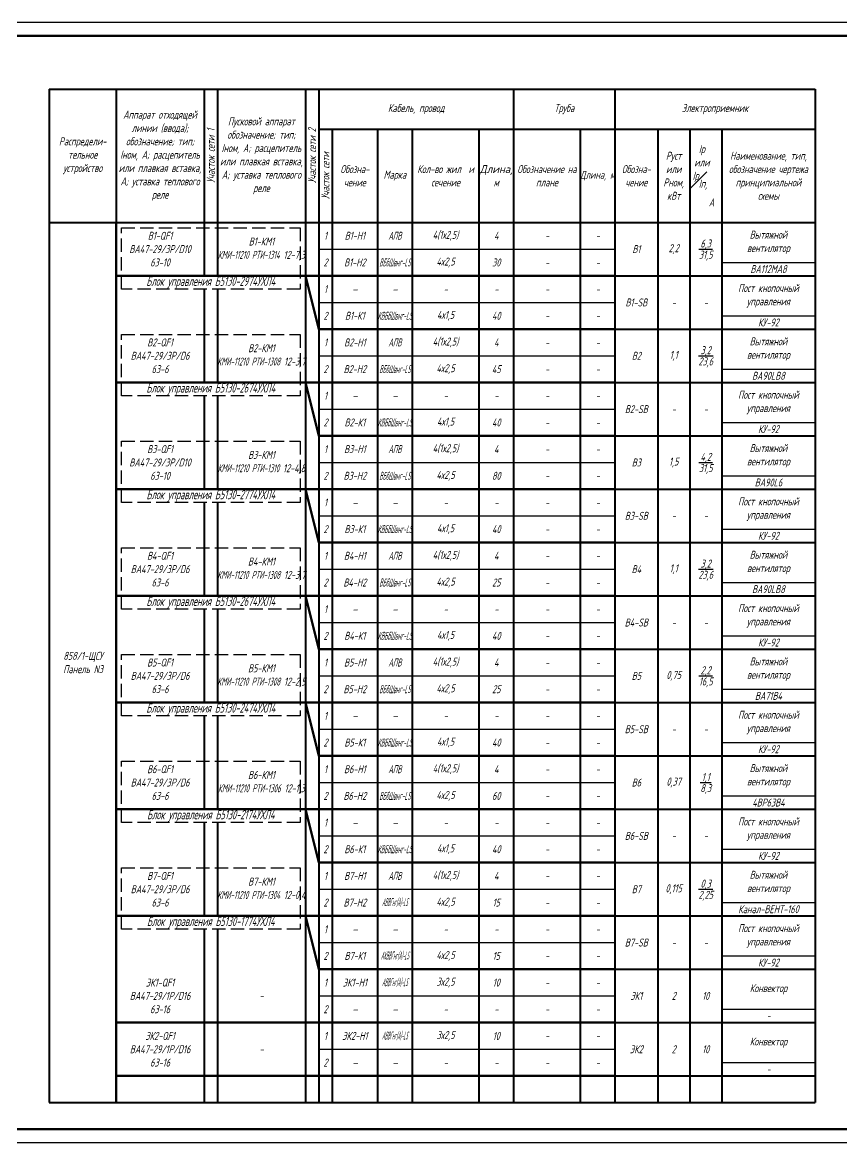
# Model space of a CAD drawing. Header units: millimetres. Extents: x -10490 to 5162, y -5053 to 76.
# Drawn here: x -8658.1 to -8351.1, y -344.1 to 75.9 of the extents above; entities that cross this region are included whole.
import ezdxf

# ---------------------------------------------------------------- set-up
doc = ezdxf.new("R2010")
doc.units = ezdxf.units.MM
doc.linetypes.add('GOST2.303 4', pattern=[7, 5, -2, 0])
for name, color, linetype, lineweight in [('КаБель силовой (Вновь)', 1, 'Continuous', 60), ('Рамка толстая', 7, 'Continuous', 60), ('Рамка тонкая', 5, 'Continuous', 25), ('Строительный', 251, 'Continuous', 13), ('Схема распред. сети', 9, 'Continuous', 25)]:
    doc.layers.add(name, color=color, linetype=linetype, lineweight=lineweight)
doc.styles.add('gost.shx', font='gost.shx', dxfattribs={"oblique": 15})
doc.styles.add('SIMPLEX', font='simplex.shx', dxfattribs={"width": 0.7, "oblique": 15})

# ---------------------------------------------------------------- blocks, each defined once
blk = doc.blocks.new('A$C2EF054A0')
at = {"layer": 'Строительный', "color": 1, "lineweight": 80}
blk.add_line((25, 0), (212, 0), dxfattribs=at)
at = {"layer": 'Схема распред. сети', "lineweight": 40}
for p, q in [((0, 20), (0, 0)), ((25, 20), (25, 0)), ((58, 20), (58, 0)), ((63, 20), (63, 0)), ((96, 20), (96, 0)), ((101, 20), (101, 0)), ((106, 20), (106, 0)), ((123, 20), (123, 0)), ((136, 20), (136, 0)), ((161, 20), (161, 0)), ((174, 20), (174, 0)), ((199, 20), (199, 0)), ((212, 20), (212, 0)), ((228, 20), (228, 0)), ((240, 20), (240, 0)), ((252, 20), (252, 0)), ((287, 20), (287, 0)), ((212, 0), (287, 0))]:
    blk.add_line(p, q, dxfattribs=at)
at = {"layer": 'Схема распред. сети'}
blk.add_line((101, 10), (212, 10), dxfattribs=at)
blk = doc.blocks.new('A$C3C9A24EA')
at = {"layer": 'Схема распред. сети', "color": 5}
blk.add_line((252, 5), (287, 5), dxfattribs=at)
at = {"layer": 'Схема распред. сети'}
blk.add_blockref('A$C2EF054A0', (0, 0), dxfattribs=at)
blk = doc.blocks.new('A$C5A2B7D56')
at = {"layer": 'Схема распред. сети', "lineweight": 40}
for p, q in [((0, 10), (0, 0)), ((25, 10), (25, 0)), ((58, 10), (58, 0)), ((63, 10), (63, 0)), ((96, 10), (96, 0)), ((101, 10), (101, 0)), ((106, 10), (106, 0)), ((123, 10), (123, 0)), ((136, 10), (136, 0)), ((161, 10), (161, 0)), ((174, 10), (174, 0)), ((199, 10), (199, 0)), ((212, 10), (212, 0)), ((228, 10), (228, 0)), ((240, 10), (240, 0)), ((252, 10), (252, 0)), ((287, 10), (287, 0)), ((0, 0), (287, 0))]:
    blk.add_line(p, q, dxfattribs=at)
blk = doc.blocks.new('A$C4AAC7058')
at = {"layer": 'Рамка толстая'}
for p, q in [((1778, 415), (20, 415)), ((20, 5), (1778, 5))]:
    blk.add_line(p, q, dxfattribs=at)
at = {"layer": 'Рамка тонкая'}
for p, q in [((1783, 420), (0, 420)), ((0, 0), (1783, 0))]:
    blk.add_line(p, q, dxfattribs=at)
blk = doc.blocks.new('A$C7AEF134F')
at = {"layer": 'Строительный', "color": 142, "lineweight": 80}
for q in [(96, 20), (212, 0)]:
    blk.add_line((101, 0), q, dxfattribs=at)
at = {"layer": 'Схема распред. сети', "lineweight": 40}
for p, q in [((0, 20), (0, 0)), ((25, 20), (25, 0)), ((96, 20), (96, 0)), ((101, 20), (101, 0)), ((106, 20), (106, 0)), ((123, 20), (123, 0)), ((136, 20), (136, 0)), ((161, 20), (161, 0)), ((174, 20), (174, 0)), ((199, 20), (199, 0)), ((212, 20), (212, 0)), ((228, 20), (228, 0)), ((240, 20), (240, 0)), ((252, 20), (252, 0)), ((287, 20), (287, 0)), ((58, 15), (58, 0)), ((63, 15), (63, 0)), ((212, 0), (287, 0))]:
    blk.add_line(p, q, dxfattribs=at)
at = {"layer": 'Схема распред. сети'}
blk.add_line((101, 10), (212, 10), dxfattribs=at)
at = {"layer": 'Схема распред. сети', "color": 5}
blk.add_line((252, 5), (287, 5), dxfattribs=at)

msp = doc.modelspace()

# ---------------------------------------------------------------- linework, layer by layer
at = {"layer": 'КаБель силовой (Вновь)', "lineweight": 100}
msp.add_line((-8623.04361, 0.85315), (-8623.04361, -329.14685), dxfattribs=at)
at = {"layer": 'Рамка тонкая', "linetype": 'GOST2.303 4'}
for p, q in [((-8621.04361, -1.14685), (-8554.04361, -1.14685)), ((-8621.04361, -24.14685), (-8621.04361, -1.14685)), ((-8554.04361, -1.14685), (-8554.04361, -24.14685)), ((-8554.04361, -24.14685), (-8621.04361, -24.14685)), ((-8621.04361, -41.14685), (-8554.04361, -41.14685)), ((-8621.04361, -64.14685), (-8621.04361, -41.14685)), ((-8554.04361, -41.14685), (-8554.04361, -64.14685)), ((-8554.04361, -64.14685), (-8621.04361, -64.14685)), ((-8621.04361, -81.14685), (-8554.04361, -81.14685)), ((-8621.04361, -104.14685), (-8621.04361, -81.14685)), ((-8554.04361, -81.14685), (-8554.04361, -104.14685)), ((-8554.04361, -104.14685), (-8621.04361, -104.14685)), ((-8621.04361, -121.14685), (-8554.04361, -121.14685)), ((-8621.04361, -144.14685), (-8621.04361, -121.14685)), ((-8554.04361, -121.14685), (-8554.04361, -144.14685)), ((-8554.04361, -144.14685), (-8621.04361, -144.14685)), ((-8621.04361, -161.14685), (-8554.04361, -161.14685)), ((-8621.04361, -184.14685), (-8621.04361, -161.14685)), ((-8554.04361, -161.14685), (-8554.04361, -184.14685)), ((-8554.04361, -184.14685), (-8621.04361, -184.14685)), ((-8621.04361, -201.14685), (-8554.04361, -201.14685)), ((-8621.04361, -224.14685), (-8621.04361, -201.14685)), ((-8554.04361, -201.14685), (-8554.04361, -224.14685)), ((-8554.04361, -224.14685), (-8621.04361, -224.14685)), ((-8621.04361, -241.14685), (-8554.04361, -241.14685)), ((-8621.04361, -264.14685), (-8621.04361, -241.14685)), ((-8554.04361, -241.14685), (-8554.04361, -264.14685)), ((-8554.04361, -264.14685), (-8621.04361, -264.14685))]:
    msp.add_line(p, q, dxfattribs=at)
at = {"layer": 'Схема распред. сети', "lineweight": 40}
for p, q in [((-8648.04361, 50.85315), (-8361.04361, 50.85315)), ((-8648.04361, 50.85315), (-8648.04361, 0.85315)), ((-8623.04361, 50.85315), (-8623.04361, 0.85315)), ((-8590.04361, 50.85315), (-8590.04361, 0.85315)), ((-8585.04361, 50.85315), (-8585.04361, 0.85315)), ((-8552.04361, 50.85315), (-8552.04361, 0.85315)), ((-8547.04361, 50.85315), (-8547.04361, 0.85315)), ((-8474.04361, 50.85315), (-8474.04361, 0.85315)), ((-8436.04361, 50.85315), (-8436.04361, 0.85315)), ((-8361.04361, 50.85315), (-8361.04361, 0.85315)), ((-8547.04361, 35.85315), (-8361.04361, 35.85315)), ((-8542.04361, 35.85315), (-8542.04361, 0.85315)), ((-8525.04361, 35.85315), (-8525.04361, 0.85315)), ((-8512.04361, 35.85315), (-8512.04361, 0.85315)), ((-8487.04361, 35.85315), (-8487.04361, 0.85315)), ((-8449.04361, 35.85315), (-8449.04361, 0.85315)), ((-8420.04361, 35.85315), (-8420.04361, 0.85315)), ((-8408.04361, 35.85315), (-8408.04361, 0.85315)), ((-8396.04361, 35.85315), (-8396.04361, 0.85315)), ((-8648.04361, 0.85315), (-8361.04361, 0.85315)), ((-8648.04361, 0.85315), (-8361.04361, 0.85315))]:
    msp.add_line(p, q, dxfattribs=at)

# ---------------------------------------------------------------- block references
for name, p in [('A$C4AAC7058', (-9302.04361, -344.14685)), ('A$C3C9A24EA', (-8648.04362, -19.14686)), ('A$C7AEF134F', (-8648.04362, -39.14684)), ('A$C3C9A24EA', (-8648.04362, -59.14686)), ('A$C7AEF134F', (-8648.04362, -79.14684)), ('A$C3C9A24EA', (-8648.04362, -99.14686)), ('A$C7AEF134F', (-8648.04362, -119.14684)), ('A$C3C9A24EA', (-8648.04362, -139.14686)), ('A$C7AEF134F', (-8648.04362, -159.14684)), ('A$C3C9A24EA', (-8648.04362, -179.14686)), ('A$C7AEF134F', (-8648.04362, -199.14684)), ('A$C3C9A24EA', (-8648.04362, -219.14686)), ('A$C7AEF134F', (-8648.04362, -239.14684)), ('A$C3C9A24EA', (-8648.04362, -259.14686)), ('A$C7AEF134F', (-8648.04362, -279.14684)), ('A$C3C9A24EA', (-8648.04362, -299.14686)), ('A$C3C9A24EA', (-8648.04362, -319.14686))]:
    msp.add_blockref(name, p)
at = {"layer": 'КаБель силовой (Вновь)'}
msp.add_blockref('A$C5A2B7D56', (-8648.04358, -329.14686), dxfattribs=at)

# ---------------------------------------------------------------- texts
at = {"layer": 'Схема распред. сети', "color": 2, "attachment_point": 5}
for s, insert, char_height, width, style in [('{\\W0.7;Аппарат отходящей линии (ввода); обозначение; тип; Iном, А; расцепитель или плавкая вставка, А; уставка теплового реле}', (-8606.54361, 25.85315), 3, 33, 'SIMPLEX'), ('Кабель, провод', (-8510.54361, 43.35315), 3, 73, 'SIMPLEX'), ('Труба', (-8455.04361, 43.35315), 3, 38, 'SIMPLEX'), ('Электроприемник', (-8398.54361, 43.35315), 3, 75, 'SIMPLEX'), ('Пусковой аппарат обозначение; тип; Iном, А; расцепитель или плавкая вставка, А; уставка теплового реле', (-8568.54361, 25.85315), 3, 33, 'SIMPLEX'), ('Распредели-\\Pтельное устройство', (-8635.54361, 25.85315), 3, 25, 'SIMPLEX'), ('\\A1;Iр   или   \\SIр#Iп, ;       А', (-8402.04361, 18.35315), 3, 12, 'SIMPLEX'), ('Pуст или Pном, кВт', (-8414.04361, 18.35315), 3, 12, 'SIMPLEX'), ('Наименование, тип, обозначение чертежа принципиальной схемы', (-8378.54361, 18.35315), 3, 35, 'SIMPLEX'), ('Обозна- чение', (-8533.54361, 18.35315), 3, 17, 'SIMPLEX'), ('Кол-во жил  и сечение', (-8499.54361, 18.35315), 3, 25, 'SIMPLEX'), ('{\\W0.9;Длина, }м', (-8480.54361, 18.35315), 3, 13, 'SIMPLEX'), ('Обозначение на плане', (-8461.54361, 18.35315), 3, 25, 'SIMPLEX'), ('Обозна-\\Pчение', (-8428.04361, 18.35315), 3, 16, 'SIMPLEX'), ('Марка', (-8518.54361, 18.35315), 3, 13, 'SIMPLEX'), ('Длина, м', (-8442.54361, 18.35315), 3, 13, 'SIMPLEX'), ('В1-QF1\\PВА47-29/3Р/D10\\P63-10', (-8606.54361, -9.14685), 3, 33, 'SIMPLEX'), ('1', (-8544.54361, -4.14685), 3, 5, 'SIMPLEX'), ('В1-Н1', (-8533.54361, -4.14685), 3, 17, 'SIMPLEX'), ('{\\W0.5;АПВ}', (-8518.54361, -4.14685), 3, 13, 'SIMPLEX'), ('4(1х2,5)', (-8499.54361, -4.14685), 3, 25, 'SIMPLEX'), ('4', (-8480.54361, -4.14685), 3, 13, 'SIMPLEX'), ('Вытяжной \\Pвентилятор', (-8378.54361, -6.64685), 3, 35, 'SIMPLEX'), ('В1-КМ1\\P{\\W0.5;КМИ-11210 РТИ-1314} 12-7,3', (-8568.54361, -9.14685), 3, 33, 'SIMPLEX'), ('-', (-8461.54361, -4.14685), 3, 25, 'SIMPLEX'), ('-', (-8442.54361, -4.14685), 3, 13, 'SIMPLEX'), ('В1', (-8428.04361, -9.14685), 3, 16, 'SIMPLEX'), ('2,2', (-8414.04361, -9.14685), 3, 12, 'SIMPLEX'), ('\\A1;\\S6,3/31,5;', (-8402.04361, -9.14685), 3, 12, 'SIMPLEX'), ('4х2,5', (-8499.54361, -14.14685), 3, 25, 'SIMPLEX'), ('2', (-8544.54361, -14.14685), 3, 5, 'SIMPLEX'), ('В1-Н2', (-8533.54361, -14.14685), 3, 17, 'SIMPLEX'), ('{\\W0.4;ВБбШвнг-LS}', (-8518.54361, -14.14685), 3, 13, 'SIMPLEX'), ('30', (-8480.54361, -14.14685), 3, 13, 'SIMPLEX'), ('-', (-8461.54361, -14.14685), 3, 25, 'SIMPLEX'), ('-', (-8442.54361, -14.14685), 3, 13, 'SIMPLEX'), ('ВА112MA8', (-8378.54361, -16.64685), 3, 35, 'SIMPLEX'), ('{\\W0.8;Блок управления Б5130-2974УХЛ4}', (-8587.54361, -21.64685), 3.5, 67, 'gost.shx'), ('1', (-8544.54361, -24.14685), 3, 5, 'SIMPLEX'), ('{\\W1;-}', (-8533.54361, -24.14685), 3, 17, 'SIMPLEX'), ('{\\W1;-}', (-8518.54361, -24.14685), 3, 13, 'SIMPLEX'), ('-', (-8499.54361, -24.14685), 3, 25, 'SIMPLEX'), ('-', (-8480.54361, -24.14685), 3, 13, 'SIMPLEX'), ('-', (-8461.54361, -24.14685), 3, 25, 'SIMPLEX'), ('-', (-8442.54361, -24.14685), 3, 13, 'SIMPLEX'), ('Пост кнопочный управления', (-8378.54361, -26.64685), 3, 35, 'SIMPLEX'), ('В1-SB', (-8428.04361, -29.14685), 3, 16, 'SIMPLEX'), ('-', (-8414.04361, -29.14685), 3, 12, 'SIMPLEX'), ('-', (-8402.04361, -29.14685), 3, 12, 'SIMPLEX'), ('2', (-8544.54361, -34.14685), 3, 5, 'SIMPLEX'), ('В1-К1', (-8533.54361, -34.14685), 3, 17, 'SIMPLEX'), ('{\\W0.4;КВБбШвнг-LS}', (-8518.54361, -34.14685), 3, 13, 'SIMPLEX'), ('4х1,5', (-8499.54361, -34.14685), 3, 25, 'SIMPLEX'), ('40', (-8480.54361, -34.14685), 3, 13, 'SIMPLEX'), ('-', (-8461.54361, -34.14685), 3, 25, 'SIMPLEX'), ('-', (-8442.54361, -34.14685), 3, 13, 'SIMPLEX'), ('КУ-92', (-8378.54361, -36.64685), 3, 35, 'SIMPLEX'), ('4(1х2,5)', (-8499.54361, -44.14685), 3, 25, 'SIMPLEX'), ('В2-QF1\\PВА47-29/3Р/D6\\P63-6', (-8606.54361, -49.14685), 3, 33, 'SIMPLEX'), ('В2-КМ1\\P{\\W0.5;КМИ-11210 РТИ-1308} 12-3,7', (-8568.54361, -49.14685), 3, 33, 'SIMPLEX'), ('1', (-8544.54361, -44.14685), 3, 5, 'SIMPLEX'), ('В2-Н1', (-8533.54361, -44.14685), 3, 17, 'SIMPLEX'), ('{\\W0.5;АПВ}', (-8518.54361, -44.14685), 3, 13, 'SIMPLEX'), ('4', (-8480.54361, -44.14685), 3, 13, 'SIMPLEX'), ('-', (-8461.54361, -44.14685), 3, 25, 'SIMPLEX'), ('-', (-8442.54361, -44.14685), 3, 13, 'SIMPLEX'), ('\\A1;\\S3,2/23,6;', (-8402.04361, -49.14685), 3, 12, 'SIMPLEX'), ('Вытяжной \\Pвентилятор', (-8378.54361, -46.64685), 3, 35, 'SIMPLEX'), ('В2', (-8428.04361, -49.14685), 3, 16, 'SIMPLEX'), ('1,1', (-8414.04361, -49.14685), 3, 12, 'SIMPLEX'), ('2', (-8544.54361, -54.14685), 3, 5, 'SIMPLEX'), ('В2-Н2', (-8533.54361, -54.14685), 3, 17, 'SIMPLEX'), ('{\\W0.4;ВБбШвнг-LS}', (-8518.54361, -54.14685), 3, 13, 'SIMPLEX'), ('4х2,5', (-8499.54361, -54.14685), 3, 25, 'SIMPLEX'), ('45', (-8480.54361, -54.14685), 3, 13, 'SIMPLEX'), ('-', (-8461.54361, -54.14685), 3, 25, 'SIMPLEX'), ('-', (-8442.54361, -54.14685), 3, 13, 'SIMPLEX'), ('ВА90LB8', (-8378.54361, -56.64685), 3, 35, 'SIMPLEX'), ('{\\W0.8;Блок управления Б5130-2674УХЛ4}', (-8587.54361, -61.64685), 3.5, 67, 'gost.shx'), ('1', (-8544.54361, -64.14685), 3, 5, 'SIMPLEX'), ('Пост кнопочный управления', (-8378.54361, -66.64685), 3, 35, 'SIMPLEX'), ('{\\W1;-}', (-8533.54361, -64.14685), 3, 17, 'SIMPLEX'), ('{\\W1;-}', (-8518.54361, -64.14685), 3, 13, 'SIMPLEX'), ('-', (-8499.54361, -64.14685), 3, 25, 'SIMPLEX'), ('-', (-8480.54361, -64.14685), 3, 13, 'SIMPLEX'), ('-', (-8461.54361, -64.14685), 3, 25, 'SIMPLEX'), ('-', (-8442.54361, -64.14685), 3, 13, 'SIMPLEX'), ('В2-SB', (-8428.04361, -69.14685), 3, 16, 'SIMPLEX'), ('-', (-8414.04361, -69.14685), 3, 12, 'SIMPLEX'), ('-', (-8402.04361, -69.14685), 3, 12, 'SIMPLEX'), ('2', (-8544.54361, -74.14685), 3, 5, 'SIMPLEX'), ('В2-К1', (-8533.54361, -74.14685), 3, 17, 'SIMPLEX'), ('{\\W0.4;КВБбШвнг-LS}', (-8518.54361, -74.14685), 3, 13, 'SIMPLEX'), ('4х1,5', (-8499.54361, -74.14685), 3, 25, 'SIMPLEX'), ('40', (-8480.54361, -74.14685), 3, 13, 'SIMPLEX'), ('-', (-8461.54361, -74.14685), 3, 25, 'SIMPLEX'), ('-', (-8442.54361, -74.14685), 3, 13, 'SIMPLEX'), ('КУ-92', (-8378.54361, -76.64685), 3, 35, 'SIMPLEX'), ('В3-QF1\\PВА47-29/3Р/D10\\P63-10', (-8606.54361, -89.14685), 3, 33, 'SIMPLEX'), ('1', (-8544.54361, -84.14685), 3, 5, 'SIMPLEX'), ('В3-Н1', (-8533.54361, -84.14685), 3, 17, 'SIMPLEX'), ('{\\W0.5;АПВ}', (-8518.54361, -84.14685), 3, 13, 'SIMPLEX'), ('4(1х2,5)', (-8499.54361, -84.14685), 3, 25, 'SIMPLEX'), ('4', (-8480.54361, -84.14685), 3, 13, 'SIMPLEX'), ('Вытяжной \\Pвентилятор', (-8378.54361, -86.64685), 3, 35, 'SIMPLEX'), ('В3-КМ1\\P{\\W0.5;КМИ-11210 РТИ-1310} 12-4,8', (-8568.54361, -89.14685), 3, 33, 'SIMPLEX'), ('-', (-8461.54361, -84.14685), 3, 25, 'SIMPLEX'), ('-', (-8442.54361, -84.14685), 3, 13, 'SIMPLEX'), ('В3', (-8428.04361, -89.14685), 3, 16, 'SIMPLEX'), ('1,5', (-8414.04361, -89.14685), 3, 12, 'SIMPLEX'), ('\\A1;\\S4,2/31,5;', (-8402.04361, -89.14685), 3, 12, 'SIMPLEX'), ('4х2,5', (-8499.54361, -94.14685), 3, 25, 'SIMPLEX'), ('2', (-8544.54361, -94.14685), 3, 5, 'SIMPLEX'), ('В3-Н2', (-8533.54361, -94.14685), 3, 17, 'SIMPLEX'), ('{\\W0.4;ВБбШвнг-LS}', (-8518.54361, -94.14685), 3, 13, 'SIMPLEX'), ('80', (-8480.54361, -94.14685), 3, 13, 'SIMPLEX'), ('-', (-8461.54361, -94.14685), 3, 25, 'SIMPLEX'), ('-', (-8442.54361, -94.14685), 3, 13, 'SIMPLEX'), ('ВА90L6', (-8378.54361, -96.64685), 3, 35, 'SIMPLEX'), ('{\\W0.8;Блок управления Б5130-2774УХЛ4}', (-8587.54361, -101.64685), 3.5, 67, 'gost.shx'), ('1', (-8544.54361, -104.14685), 3, 5, 'SIMPLEX'), ('{\\W1;-}', (-8533.54361, -104.14685), 3, 17, 'SIMPLEX'), ('{\\W1;-}', (-8518.54361, -104.14685), 3, 13, 'SIMPLEX'), ('-', (-8499.54361, -104.14685), 3, 25, 'SIMPLEX'), ('-', (-8480.54361, -104.14685), 3, 13, 'SIMPLEX'), ('-', (-8461.54361, -104.14685), 3, 25, 'SIMPLEX'), ('-', (-8442.54361, -104.14685), 3, 13, 'SIMPLEX'), ('Пост кнопочный управления', (-8378.54361, -106.64685), 3, 35, 'SIMPLEX'), ('В3-SB', (-8428.04361, -109.14685), 3, 16, 'SIMPLEX'), ('2', (-8544.54361, -114.14685), 3, 5, 'SIMPLEX'), ('В3-К1', (-8533.54361, -114.14685), 3, 17, 'SIMPLEX'), ('{\\W0.4;КВБбШвнг-LS}', (-8518.54361, -114.14685), 3, 13, 'SIMPLEX'), ('4х1,5', (-8499.54361, -114.14685), 3, 25, 'SIMPLEX'), ('40', (-8480.54361, -114.14685), 3, 13, 'SIMPLEX'), ('-', (-8414.04361, -109.14685), 3, 12, 'SIMPLEX'), ('-', (-8402.04361, -109.14685), 3, 12, 'SIMPLEX'), ('-', (-8461.54361, -114.14685), 3, 25, 'SIMPLEX'), ('-', (-8442.54361, -114.14685), 3, 13, 'SIMPLEX'), ('КУ-92', (-8378.54361, -116.64685), 3, 35, 'SIMPLEX'), ('В4-QF1\\PВА47-29/3Р/D6\\P63-6', (-8606.54361, -129.14685), 3, 33, 'SIMPLEX'), ('В4-КМ1\\P{\\W0.5;КМИ-11210 РТИ-1308} 12-3,7', (-8568.54361, -129.14685), 3, 33, 'SIMPLEX'), ('1', (-8544.54361, -124.14685), 3, 5, 'SIMPLEX'), ('В4-Н1', (-8533.54361, -124.14685), 3, 17, 'SIMPLEX'), ('{\\W0.5;АПВ}', (-8518.54361, -124.14685), 3, 13, 'SIMPLEX'), ('4(1х2,5)', (-8499.54361, -124.14685), 3, 25, 'SIMPLEX'), ('4', (-8480.54361, -124.14685), 3, 13, 'SIMPLEX'), ('-', (-8461.54361, -124.14685), 3, 25, 'SIMPLEX'), ('-', (-8442.54361, -124.14685), 3, 13, 'SIMPLEX'), ('\\A1;\\S3,2/23,6;', (-8402.04361, -129.14685), 3, 12, 'SIMPLEX'), ('Вытяжной \\Pвентилятор', (-8378.54361, -126.64685), 3, 35, 'SIMPLEX'), ('В4', (-8428.04361, -129.14685), 3, 16, 'SIMPLEX'), ('1,1', (-8414.04361, -129.14685), 3, 12, 'SIMPLEX'), ('2', (-8544.54361, -134.14685), 3, 5, 'SIMPLEX'), ('В4-Н2', (-8533.54361, -134.14685), 3, 17, 'SIMPLEX'), ('{\\W0.4;ВБбШвнг-LS}', (-8518.54361, -134.14685), 3, 13, 'SIMPLEX'), ('4х2,5', (-8499.54361, -134.14685), 3, 25, 'SIMPLEX'), ('25', (-8480.54361, -134.14685), 3, 13, 'SIMPLEX'), ('-', (-8461.54361, -134.14685), 3, 25, 'SIMPLEX'), ('-', (-8442.54361, -134.14685), 3, 13, 'SIMPLEX'), ('ВА90LB8', (-8378.54361, -136.64685), 3, 35, 'SIMPLEX'), ('{\\W0.8;Блок управления Б5130-2674УХЛ4}', (-8587.54361, -141.64685), 3.5, 67, 'gost.shx'), ('1', (-8544.54361, -144.14685), 3, 5, 'SIMPLEX'), ('Пост кнопочный управления', (-8378.54361, -146.64685), 3, 35, 'SIMPLEX'), ('{\\W1;-}', (-8533.54361, -144.14685), 3, 17, 'SIMPLEX'), ('{\\W1;-}', (-8518.54361, -144.14685), 3, 13, 'SIMPLEX'), ('-', (-8499.54361, -144.14685), 3, 25, 'SIMPLEX'), ('-', (-8480.54361, -144.14685), 3, 13, 'SIMPLEX'), ('-', (-8461.54361, -144.14685), 3, 25, 'SIMPLEX'), ('-', (-8442.54361, -144.14685), 3, 13, 'SIMPLEX'), ('В4-SB', (-8428.04361, -149.14685), 3, 16, 'SIMPLEX'), ('-', (-8414.04361, -149.14685), 3, 12, 'SIMPLEX'), ('-', (-8402.04361, -149.14685), 3, 12, 'SIMPLEX'), ('2', (-8544.54361, -154.14685), 3, 5, 'SIMPLEX'), ('В4-К1', (-8533.54361, -154.14685), 3, 17, 'SIMPLEX'), ('{\\W0.4;КВБбШвнг-LS}', (-8518.54361, -154.14685), 3, 13, 'SIMPLEX'), ('4х1,5', (-8499.54361, -154.14685), 3, 25, 'SIMPLEX'), ('40', (-8480.54361, -154.14685), 3, 13, 'SIMPLEX'), ('-', (-8461.54361, -154.14685), 3, 25, 'SIMPLEX'), ('-', (-8442.54361, -154.14685), 3, 13, 'SIMPLEX'), ('КУ-92', (-8378.54361, -156.64685), 3, 35, 'SIMPLEX'), ('\\pi0.2994;858/1-ЩСУ\\PПанель N3', (-8635.5436, -164.14685), 3, 24.9999561, 'SIMPLEX'), ('В5-QF1\\PВА47-29/3Р/D6\\P63-6', (-8606.54361, -169.14685), 3, 33, 'SIMPLEX'), ('1', (-8544.54361, -164.14685), 3, 5, 'SIMPLEX'), ('В5-Н1', (-8533.54361, -164.14685), 3, 17, 'SIMPLEX'), ('{\\W0.5;АПВ}', (-8518.54361, -164.14685), 3, 13, 'SIMPLEX'), ('4(1х2,5)', (-8499.54361, -164.14685), 3, 25, 'SIMPLEX'), ('4', (-8480.54361, -164.14685), 3, 13, 'SIMPLEX'), ('Вытяжной \\Pвентилятор', (-8378.54361, -166.64685), 3, 35, 'SIMPLEX'), ('В5-КМ1\\P{\\W0.5;КМИ-11210 РТИ-1308} 12-2,5', (-8568.54361, -169.14685), 3, 33, 'SIMPLEX'), ('-', (-8461.54361, -164.14685), 3, 25, 'SIMPLEX'), ('-', (-8442.54361, -164.14685), 3, 13, 'SIMPLEX'), ('В5', (-8428.04361, -169.14685), 3, 16, 'SIMPLEX'), ('0,75', (-8414.04361, -169.14685), 3, 12, 'SIMPLEX'), ('\\A1;\\S2,2/16,5;', (-8402.04361, -169.14685), 3, 12, 'SIMPLEX'), ('2', (-8544.54361, -174.14685), 3, 5, 'SIMPLEX'), ('В5-Н2', (-8533.54361, -174.14685), 3, 17, 'SIMPLEX'), ('{\\W0.4;ВБбШвнг-LS}', (-8518.54361, -174.14685), 3, 13, 'SIMPLEX'), ('4х2,5', (-8499.54361, -174.14685), 3, 25, 'SIMPLEX'), ('25', (-8480.54361, -174.14685), 3, 13, 'SIMPLEX'), ('-', (-8461.54361, -174.14685), 3, 25, 'SIMPLEX'), ('-', (-8442.54361, -174.14685), 3, 13, 'SIMPLEX'), ('ВА71В4', (-8378.54361, -176.64685), 3, 35, 'SIMPLEX'), ('{\\W0.8;Блок управления Б5130-2474УХЛ4}', (-8587.54361, -181.64685), 3.5, 67, 'gost.shx'), ('1', (-8544.54361, -184.14685), 3, 5, 'SIMPLEX'), ('{\\W1;-}', (-8533.54361, -184.14685), 3, 17, 'SIMPLEX'), ('{\\W1;-}', (-8518.54361, -184.14685), 3, 13, 'SIMPLEX'), ('-', (-8499.54361, -184.14685), 3, 25, 'SIMPLEX'), ('-', (-8480.54361, -184.14685), 3, 13, 'SIMPLEX'), ('-', (-8461.54361, -184.14685), 3, 25, 'SIMPLEX'), ('-', (-8442.54361, -184.14685), 3, 13, 'SIMPLEX'), ('Пост кнопочный управления', (-8378.54361, -186.64685), 3, 35, 'SIMPLEX'), ('В5-SB', (-8428.04361, -189.14685), 3, 16, 'SIMPLEX'), ('2', (-8544.54361, -194.14685), 3, 5, 'SIMPLEX'), ('В5-К1', (-8533.54361, -194.14685), 3, 17, 'SIMPLEX'), ('{\\W0.4;КВБбШвнг-LS}', (-8518.54361, -194.14685), 3, 13, 'SIMPLEX'), ('4х1,5', (-8499.54361, -194.14685), 3, 25, 'SIMPLEX'), ('40', (-8480.54361, -194.14685), 3, 13, 'SIMPLEX'), ('-', (-8414.04361, -189.14685), 3, 12, 'SIMPLEX'), ('-', (-8402.04361, -189.14685), 3, 12, 'SIMPLEX'), ('-', (-8461.54361, -194.14685), 3, 25, 'SIMPLEX'), ('-', (-8442.54361, -194.14685), 3, 13, 'SIMPLEX'), ('КУ-92', (-8378.54361, -196.64685), 3, 35, 'SIMPLEX'), ('В6-QF1\\PВА47-29/3Р/D6\\P63-6', (-8606.54361, -209.14685), 3, 33, 'SIMPLEX'), ('В6-КМ1\\P{\\W0.5;КМИ-11210 РТИ-1306} 12-1,3', (-8568.54361, -209.14685), 3, 33, 'SIMPLEX'), ('1', (-8544.54361, -204.14685), 3, 5, 'SIMPLEX'), ('В6-Н1', (-8533.54361, -204.14685), 3, 17, 'SIMPLEX'), ('{\\W0.5;АПВ}', (-8518.54361, -204.14685), 3, 13, 'SIMPLEX'), ('4(1х2,5)', (-8499.54361, -204.14685), 3, 25, 'SIMPLEX'), ('4', (-8480.54361, -204.14685), 3, 13, 'SIMPLEX'), ('-', (-8461.54361, -204.14685), 3, 25, 'SIMPLEX'), ('-', (-8442.54361, -204.14685), 3, 13, 'SIMPLEX'), ('\\A1;\\S1,1/8,3;', (-8402.04361, -209.14685), 3, 12, 'SIMPLEX'), ('Вытяжной \\Pвентилятор', (-8378.54361, -206.64685), 3, 35, 'SIMPLEX'), ('В6', (-8428.04361, -209.14685), 3, 16, 'SIMPLEX'), ('0,37', (-8414.04361, -209.14685), 3, 12, 'SIMPLEX'), ('2', (-8544.54361, -214.14685), 3, 5, 'SIMPLEX'), ('В6-Н2', (-8533.54361, -214.14685), 3, 17, 'SIMPLEX'), ('{\\W0.4;ВБбШвнг-LS}', (-8518.54361, -214.14685), 3, 13, 'SIMPLEX'), ('4х2,5', (-8499.54361, -214.14685), 3, 25, 'SIMPLEX'), ('60', (-8480.54361, -214.14685), 3, 13, 'SIMPLEX'), ('-', (-8461.54361, -214.14685), 3, 25, 'SIMPLEX'), ('-', (-8442.54361, -214.14685), 3, 13, 'SIMPLEX'), ('4ВР63В4', (-8378.54361, -216.64685), 3, 35, 'SIMPLEX'), ('{\\W0.8;Блок управления Б5130-2174УХЛ4}', (-8587.54361, -221.64685), 3.5, 67, 'gost.shx'), ('Пост кнопочный управления', (-8378.54361, -226.64685), 3, 35, 'SIMPLEX'), ('1', (-8544.54361, -224.14685), 3, 5, 'SIMPLEX'), ('{\\W1;-}', (-8533.54361, -224.14685), 3, 17, 'SIMPLEX'), ('{\\W1;-}', (-8518.54361, -224.14685), 3, 13, 'SIMPLEX'), ('-', (-8499.54361, -224.14685), 3, 25, 'SIMPLEX'), ('-', (-8480.54361, -224.14685), 3, 13, 'SIMPLEX'), ('-', (-8461.54361, -224.14685), 3, 25, 'SIMPLEX'), ('-', (-8442.54361, -224.14685), 3, 13, 'SIMPLEX'), ('В6-SB', (-8428.04361, -229.14685), 3, 16, 'SIMPLEX'), ('-', (-8414.04361, -229.14685), 3, 12, 'SIMPLEX'), ('-', (-8402.04361, -229.14685), 3, 12, 'SIMPLEX'), ('2', (-8544.54361, -234.14685), 3, 5, 'SIMPLEX'), ('В6-К1', (-8533.54361, -234.14685), 3, 17, 'SIMPLEX'), ('{\\W0.4;КВБбШвнг-LS}', (-8518.54361, -234.14685), 3, 13, 'SIMPLEX'), ('4х1,5', (-8499.54361, -234.14685), 3, 25, 'SIMPLEX'), ('40', (-8480.54361, -234.14685), 3, 13, 'SIMPLEX'), ('-', (-8461.54361, -234.14685), 3, 25, 'SIMPLEX'), ('-', (-8442.54361, -234.14685), 3, 13, 'SIMPLEX'), ('КУ-92', (-8378.54361, -236.64685), 3, 35, 'SIMPLEX'), ('В7-QF1\\PВА47-29/3Р/D6\\P63-6', (-8606.54361, -249.14685), 3, 33, 'SIMPLEX'), ('1', (-8544.54361, -244.14685), 3, 5, 'SIMPLEX'), ('В7-Н1', (-8533.54361, -244.14685), 3, 17, 'SIMPLEX'), ('{\\W0.5;АПВ}', (-8518.54361, -244.14685), 3, 13, 'SIMPLEX'), ('4(1х2,5)', (-8499.54361, -244.14685), 3, 25, 'SIMPLEX'), ('4', (-8480.54361, -244.14685), 3, 13, 'SIMPLEX'), ('Вытяжной \\Pвентилятор', (-8378.54361, -246.64685), 3, 35, 'SIMPLEX'), ('В7-КМ1\\P{\\W0.5;КМИ-11210 РТИ-1304} 12-0,4', (-8568.54361, -249.14685), 3, 33, 'SIMPLEX'), ('-', (-8461.54361, -244.14685), 3, 25, 'SIMPLEX'), ('-', (-8442.54361, -244.14685), 3, 13, 'SIMPLEX'), ('В7', (-8428.04361, -249.14685), 3, 16, 'SIMPLEX'), ('0,115', (-8414.04361, -249.14685), 3, 12, 'SIMPLEX'), ('\\A1;\\S0,3/2,25;', (-8402.04361, -249.14685), 3, 12, 'SIMPLEX'), ('2', (-8544.54361, -254.14685), 3, 5, 'SIMPLEX'), ('В7-Н2', (-8533.54361, -254.14685), 3, 17, 'SIMPLEX'), ('{\\W0.3;АВВГнг(А)-LS}', (-8518.54361, -254.14685), 3, 13, 'SIMPLEX'), ('4х2,5', (-8499.54361, -254.14685), 3, 25, 'SIMPLEX'), ('15', (-8480.54361, -254.14685), 3, 13, 'SIMPLEX'), ('-', (-8461.54361, -254.14685), 3, 25, 'SIMPLEX'), ('-', (-8442.54361, -254.14685), 3, 13, 'SIMPLEX'), ('Канал-ВЕНТ-160', (-8378.54361, -256.64685), 3, 35, 'SIMPLEX'), ('{\\W0.8;Блок управления Б5130-1774УХЛ4}', (-8587.54361, -261.64685), 3.5, 67, 'gost.shx'), ('1', (-8544.54361, -264.14685), 3, 5, 'SIMPLEX'), ('{\\W1;-}', (-8533.54361, -264.14685), 3, 17, 'SIMPLEX'), ('{\\W1;-}', (-8518.54361, -264.14685), 3, 13, 'SIMPLEX'), ('-', (-8499.54361, -264.14685), 3, 25, 'SIMPLEX'), ('-', (-8480.54361, -264.14685), 3, 13, 'SIMPLEX'), ('-', (-8461.54361, -264.14685), 3, 25, 'SIMPLEX'), ('-', (-8442.54361, -264.14685), 3, 13, 'SIMPLEX'), ('Пост кнопочный управления', (-8378.54361, -266.64685), 3, 35, 'SIMPLEX'), ('В7-SB', (-8428.04361, -269.14685), 3, 16, 'SIMPLEX'), ('2', (-8544.54361, -274.14685), 3, 5, 'SIMPLEX'), ('В7-К1', (-8533.54361, -274.14685), 3, 17, 'SIMPLEX'), ('{\\W0.3;АКВВГнг(А)-LS}', (-8518.54361, -274.14685), 3, 13, 'SIMPLEX'), ('4х2,5', (-8499.54361, -274.14685), 3, 25, 'SIMPLEX'), ('15', (-8480.54361, -274.14685), 3, 13, 'SIMPLEX'), ('-', (-8414.04361, -269.14685), 3, 12, 'SIMPLEX'), ('-', (-8402.04361, -269.14685), 3, 12, 'SIMPLEX'), ('-', (-8461.54361, -274.14685), 3, 25, 'SIMPLEX'), ('-', (-8442.54361, -274.14685), 3, 13, 'SIMPLEX'), ('КУ-92', (-8378.54361, -276.64685), 3, 35, 'SIMPLEX'), ('ЭК1-QF1\\PВА47-29/1Р/D16\\P63-16', (-8606.54361, -289.14685), 3, 33, 'SIMPLEX'), ('1', (-8544.54361, -284.14685), 3, 5, 'SIMPLEX'), ('ЭК1-Н1', (-8533.54361, -284.14685), 3, 17, 'SIMPLEX'), ('{\\W0.3;АВВГнг(А)-LS}', (-8518.54361, -284.14685), 3, 13, 'SIMPLEX'), ('3х2,5', (-8499.54361, -284.14685), 3, 25, 'SIMPLEX'), ('10', (-8480.54361, -284.14685), 3, 13, 'SIMPLEX'), ('-', (-8461.54361, -284.14685), 3, 25, 'SIMPLEX'), ('-', (-8442.54361, -284.14685), 3, 13, 'SIMPLEX'), ('Конвектор', (-8378.54361, -286.64685), 3, 35, 'SIMPLEX'), ('-', (-8568.54361, -289.14685), 3, 33, 'SIMPLEX'), ('ЭК1', (-8428.04361, -289.14685), 3, 16, 'SIMPLEX'), ('2', (-8414.04361, -289.14685), 3, 12, 'SIMPLEX'), ('\\A1;10', (-8402.04361, -289.14685), 3, 12, 'SIMPLEX'), ('2', (-8544.54361, -294.14685), 3, 5, 'SIMPLEX'), ('{\\W1;-}', (-8533.54361, -294.14685), 3, 17, 'SIMPLEX'), ('{\\W1;-}', (-8518.54361, -294.14685), 3, 13, 'SIMPLEX'), ('-', (-8499.54361, -294.14685), 3, 25, 'SIMPLEX'), ('-', (-8480.54361, -294.14685), 3, 13, 'SIMPLEX'), ('-', (-8461.54361, -294.14685), 3, 25, 'SIMPLEX'), ('-', (-8442.54361, -294.14685), 3, 13, 'SIMPLEX'), ('{\\W0.5;-}', (-8378.54361, -296.64685), 3, 35, 'SIMPLEX'), ('{\\W0.3;АВВГнг(А)-LS}', (-8518.54361, -304.14685), 3, 13, 'SIMPLEX'), ('3х2,5', (-8499.54361, -304.14685), 3, 25, 'SIMPLEX'), ('ЭК2-QF1\\PВА47-29/1Р/D16\\P63-16', (-8606.54361, -309.14685), 3, 33, 'SIMPLEX'), ('1', (-8544.54361, -304.14685), 3, 5, 'SIMPLEX'), ('ЭК2-Н1', (-8533.54361, -304.14685), 3, 17, 'SIMPLEX'), ('10', (-8480.54361, -304.14685), 3, 13, 'SIMPLEX'), ('-', (-8461.54361, -304.14685), 3, 25, 'SIMPLEX'), ('-', (-8442.54361, -304.14685), 3, 13, 'SIMPLEX'), ('Конвектор', (-8378.54361, -306.64685), 3, 35, 'SIMPLEX'), ('-', (-8568.54361, -309.14685), 3, 33, 'SIMPLEX'), ('ЭК2', (-8428.04361, -309.14685), 3, 16, 'SIMPLEX'), ('2', (-8414.04361, -309.14685), 3, 12, 'SIMPLEX'), ('\\A1;10', (-8402.04361, -309.14685), 3, 12, 'SIMPLEX'), ('2', (-8544.54361, -314.14685), 3, 5, 'SIMPLEX'), ('{\\W1;-}', (-8533.54361, -314.14685), 3, 17, 'SIMPLEX'), ('{\\W1;-}', (-8518.54361, -314.14685), 3, 13, 'SIMPLEX'), ('-', (-8499.54361, -314.14685), 3, 25, 'SIMPLEX'), ('-', (-8480.54361, -314.14685), 3, 13, 'SIMPLEX'), ('-', (-8461.54361, -314.14685), 3, 25, 'SIMPLEX'), ('-', (-8442.54361, -314.14685), 3, 13, 'SIMPLEX'), ('{\\W0.5;-}', (-8378.54361, -316.64685), 3, 35, 'SIMPLEX')]:
    msp.add_mtext(s, dxfattribs=dict(at, insert=insert, char_height=char_height, width=width, style=style))
at = {"layer": 'Схема распред. сети', "color": 2, "char_height": 3, "attachment_point": 5, "rotation": 90, "style": 'SIMPLEX'}
for s, insert, width in [('Участок сети 1', (-8587.54361, 25.85315), 50), ('Участок сети 2', (-8549.54361, 25.85315), 50), ('Участок сети', (-8544.54361, 18.35315), 35)]:
    msp.add_mtext(s, dxfattribs=dict(at, insert=insert, width=width))

doc.saveas('drawing.dxf')
